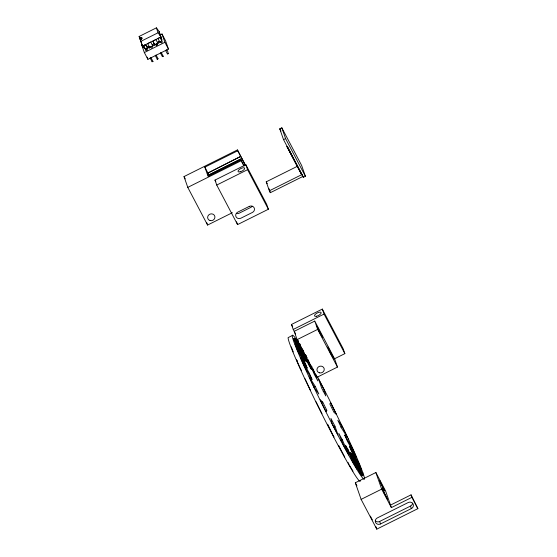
<?xml version="1.0" encoding="UTF-8"?>
<svg xmlns="http://www.w3.org/2000/svg" width="557" height="557" viewBox="0 0 557 557"><rect width="100%" height="100%" fill="white"/><g stroke="black" fill="none" stroke-linecap="round" stroke-linejoin="round"><path stroke-width="0.84" d="M152.082 61.736L152.903 61.333L152.082 61.736L150.098 57.97M162.359 56.612L163.18 56.201L162.386 56.654L160.374 52.845M326.806 410.307L326.096 411.755L320.143 399.738L322.74 402.091L326.806 410.307L325.441 410.989M167.748 53.737C168.305 55.206 168.339 50.179 166.334 49.872M145.05 48.473L144.639 48.675L142.536 46.161L139.125 36.463L156.392 27.85L159.149 31.533L161.899 40.069L161.488 40.271M158.097 32.752L140.837 41.364L142.536 46.161L161.029 36.936L158.097 32.752L156.392 27.85M159.608 34.868L160.019 34.666L159.149 31.533M160.479 34.75L161.996 33.991L165.568 40.772L168.458 49.086L147.904 59.334L144.34 52.553L141.443 44.24L143.031 47.254M146.066 50.499L143.65 45.897C145.488 42.248 149.283 48.591 146.609 49.058L147.201 50.186M152.897 41.281L154.832 44.957L152.897 41.281L155.89 39.498L157.91 43.418L156.796 43.683L157.478 45.061M147.104 47.449L149.158 46.419M152.242 44.887L154.296 43.857M157.38 42.325L159.434 41.295M146.609 49.058L147.549 48.292M151.316 48.139L150.634 46.76L149.694 47.519L147.675 43.599L150.752 42.06L152.771 45.98L151.748 46.496M154.742 44.706L155.772 44.198L156.364 45.326M160.91 41.636C158.439 43.383 161.996 40.355 161.593 43.014M144.34 52.553L164.893 42.304L161.996 33.991M232.373 212.697L207.587 225.056L187.772 187.382L184.012 176.576L237.449 149.924L245.54 165.304M279.767 128.82L281.828 127.797L301.636 165.471L305.403 176.277L303.349 177.3L283.534 139.626L279.767 128.82L280.986 131.132M243.813 165.304L240.923 159.901L208.04 176.304L204.858 167.156L237.742 150.759L237.449 149.924M208.903 174.94L241.787 158.543L208.903 174.94L207.907 173.039L240.715 156.413L237.742 150.759M207.907 173.039L240.715 156.413M187.772 187.382L241.216 160.729L240.923 159.901M283.534 139.626L285.588 138.602L281.828 127.797M215.009 180.064L245.839 164.691L266.643 204.245L268.383 209.237L237.554 224.61L216.743 185.056L215.009 180.064L215.81 181.589M301.748 173.673L301.337 173.875L301.629 174.71L286.973 146.568L287.384 146.359L303.349 177.3M287.259 147.396L287.67 147.187M216.743 185.056L247.58 169.676L245.839 164.691M303.029 176.388L270.347 192.687L269.358 190.8L266.232 181.826L297.73 166.118M269.358 190.8L302.04 174.501M295.621 334.012L293.219 329.452L291.485 324.459L322.315 309.086L343.119 348.647L344.86 353.632L334.068 359.014M293.219 329.452L324.049 314.071L322.315 309.086M314.768 321.083L294.214 331.331L297.104 339.645L316.919 377.319L337.472 367.07L334.583 358.757L314.768 321.083L317.657 329.396L337.472 367.07M292.223 335.572L288.108 337.626A80.5 4.233 63.5 0 0 323.568 417.353A80.5 4.233 63.5 0 0 360.344 480.83M297.104 339.645L317.657 329.396M295.314 341.622L296.679 340.94L306.705 361.918L305.389 360.323L294.75 338.607L296.679 340.94M301.978 352.191L303.349 351.509L311.259 369.138L308.682 364.884L299.575 345.284L303.349 351.509M311.655 369.479L313.027 368.797L317.873 380.953L314.357 374.548L307.875 359.425M313.856 387.059L315.227 386.377L318.834 394.036L314.433 387.944L309.149 376.734L315.227 386.377M323.185 391.397L324.55 390.708L318.639 379.331L321.709 388.145L325.754 395.923L324.55 390.708M321.368 402.774L322.74 402.091M333.594 426.885L334.966 426.202L330.928 418.425L332.125 423.64L338.036 435.017L334.966 426.202M340.87 427.087L342.242 426.404L347.526 437.614L341.448 427.978L337.841 420.319L342.242 426.404M340.954 440.483L342.318 439.8L338.802 433.402L343.648 445.551L348.8 454.923L342.318 439.8M350.861 448.587L352.233 447.905L356.208 456.949L347.38 441.186L344.665 435.003L352.233 447.905M411.059 494.853L417.875 508.652L376.769 529.15L361.117 499.385L355.324 482.766L375.878 472.517L385.59 490.975L391.376 507.601L411.929 497.345L411.059 494.853L390.506 505.102M361.117 499.385L381.67 489.137L375.878 472.517M375.3 520.809A3.683 3.398 -19.2 0 0 379.651 521.456L410.481 506.083A3.683 3.398 -19.2 0 0 412.535 503.152M380.522 523.949L411.351 508.576A3.683 3.398 -19.2 0 0 413.05 503.918A3.683 3.398 -19.2 0 0 408.177 502.546L377.347 517.919A3.683 3.398 -19.2 0 0 375.648 522.577A3.683 3.398 -19.2 0 0 380.522 523.949L379.651 521.456M167.956 53.632L168.318 53.639M158.042 58.77L157.22 59.174L158.042 58.77L156.057 54.997M306.886 357.35L307.151 357.705M317.567 376.873A80.5 4.233 63.5 0 1 328.999 399.049L348.39 438.979M349.218 464.893L352.992 471.118M300.752 369.214L301.595 370.649M300.418 344.929L299.687 343.599M306.454 356.64L305.222 354.398M297.201 360.95L296.359 359.453L300.334 368.497M311.44 365.914L312.233 367.355M344.692 456.97L338.628 445.328M209.258 176.353L207.406 173.192L208.722 176.576M285.588 138.602L305.403 176.277M286.973 146.568L300.94 173.116M266.232 181.826L267.221 183.706M324.049 314.071L344.86 353.632M240.798 156.656L245.268 165.074M247.58 169.676L268.383 209.237M241.216 160.729L244.043 166.111M411.929 497.345L417.875 508.652M164.893 42.304L168.458 49.086M162.512 42.297L160.005 37.444L157.951 38.475L159.97 42.395M165.513 50.283L167.497 54.05M156.796 43.683L157.394 44.811M161.196 52.435L163.18 56.257M156.454 45.577L155.772 44.198M151.657 46.245L152.34 47.624M155.236 55.408L157.22 59.174M381.67 489.137L391.376 507.601M145.704 44.873L147.633 48.543M146.519 48.807L147.118 49.935M291.485 324.459L292.683 326.743M150.919 57.559L152.903 61.333M146.052 50.381L143.65 45.897M204.858 167.156L207.817 172.788M208.819 174.696L209.613 176.2M348.299 438.839A74.088 3.899 63.5 0 1 362.851 472.802L363.011 473.102M355.324 482.766L356.94 485.843M370.349 516.109L372.334 519.876M184.012 176.576L185.223 178.881M316.028 401.785L321.988 413.809M303.112 350.179L303.788 351.571M305.034 378.781L310.326 389.991M298.086 340.327L298.434 341.079M348.188 462.589L348.877 464.127M362.858 472.809L363.394 474.23A80.5 4.233 63.5 0 1 318.674 397.155A80.5 4.233 63.5 0 1 302.785 349.977M291.311 346.844L293.226 351.913M139.125 36.463L140.649 40.758M410.481 506.083L411.351 508.576M268.927 188.607L270.347 192.687M375.898 526.657L376.769 529.15M315.868 374.297L316.919 377.319M333.365 435.47L333.922 437.071L327.669 424.197M236.558 221.763L237.554 224.61M160.019 34.666L161.899 40.069M158.55 41.399L159.03 42.785L148.754 47.909L148.273 46.53M148.538 46.335L149.262 48.41M206.779 222.737L207.587 225.056M147.145 57.155L147.904 59.334M305.619 354.913A80.5 4.233 63.5 0 1 306.454 356.383M236.384 213.47A3.683 3.398 -19.2 0 0 239.176 213.192L250.685 207.448A3.683 3.398 -19.2 0 0 252.119 206.229M139.703 38.12A2.186 0.829 -27.7 0 1 141.931 37.939A2.186 0.829 -27.7 0 1 140.253 39.7L140.329 39.902A2.186 0.829 -27.7 0 0 142.007 38.141A2.186 0.829 -27.7 0 0 139.779 38.322M330.58 402.593L329.869 404.041L333.942 412.257L336.532 414.61L330.58 402.593M249.251 206.41L237.742 212.147A3.683 3.398 -19.2 0 0 236.043 216.805A3.683 3.398 -19.2 0 0 240.916 218.177L252.425 212.44A3.683 3.398 -19.2 0 0 254.124 207.782A3.683 3.398 -19.2 0 0 249.251 206.41M317.17 326.701L319.14 331.443L322.461 337.312L317.17 326.701M327.92 347.129L330.642 353.375L333.378 358.06L327.92 347.129M379.756 480.747L381.26 484.639L384.748 490.968L379.756 480.747M382.415 488.788L383.982 492.827L387.609 499.42L382.415 488.788M351.293 454.032L349.97 452.437L359.996 473.415L361.932 475.748L351.293 454.032M347.993 449.464L345.417 445.21L353.333 462.839L357.1 469.071L347.993 449.464M312.011 379.345L304.442 366.45L300.467 357.399L309.295 373.162L312.011 379.345M307.158 368.017L297.341 349.866L295.147 344.073L305.661 364.055L307.158 368.017M359.342 464.482L349.518 446.331L351.014 450.293L361.528 470.275L359.342 464.482M304.853 361.409L293.971 340.195L293.838 338.357L304.763 360.149L304.853 361.409M362.704 474.153L351.822 452.945L351.913 454.199L362.844 475.998L362.704 474.153M240.123 171.821A3.683 1.393 -27.7 0 0 244.655 168.207A3.683 1.393 -27.7 0 0 239.315 169.516A3.683 1.393 -27.7 0 0 240.123 171.821M210.073 220.565A3.683 3.398 -19.2 0 0 214.863 216.464A3.683 3.398 -19.2 0 0 208.896 214.786A3.683 3.398 -19.2 0 0 210.073 220.565M316.599 316.216A3.683 1.393 -27.7 0 0 321.131 312.609A3.683 1.393 -27.7 0 0 315.791 313.911A3.683 1.393 -27.7 0 0 316.599 316.216M319.405 372.828A3.683 3.398 -19.2 0 0 324.195 368.727A3.683 3.398 -19.2 0 0 318.228 367.049A3.683 3.398 -19.2 0 0 319.405 372.828"/></g></svg>
